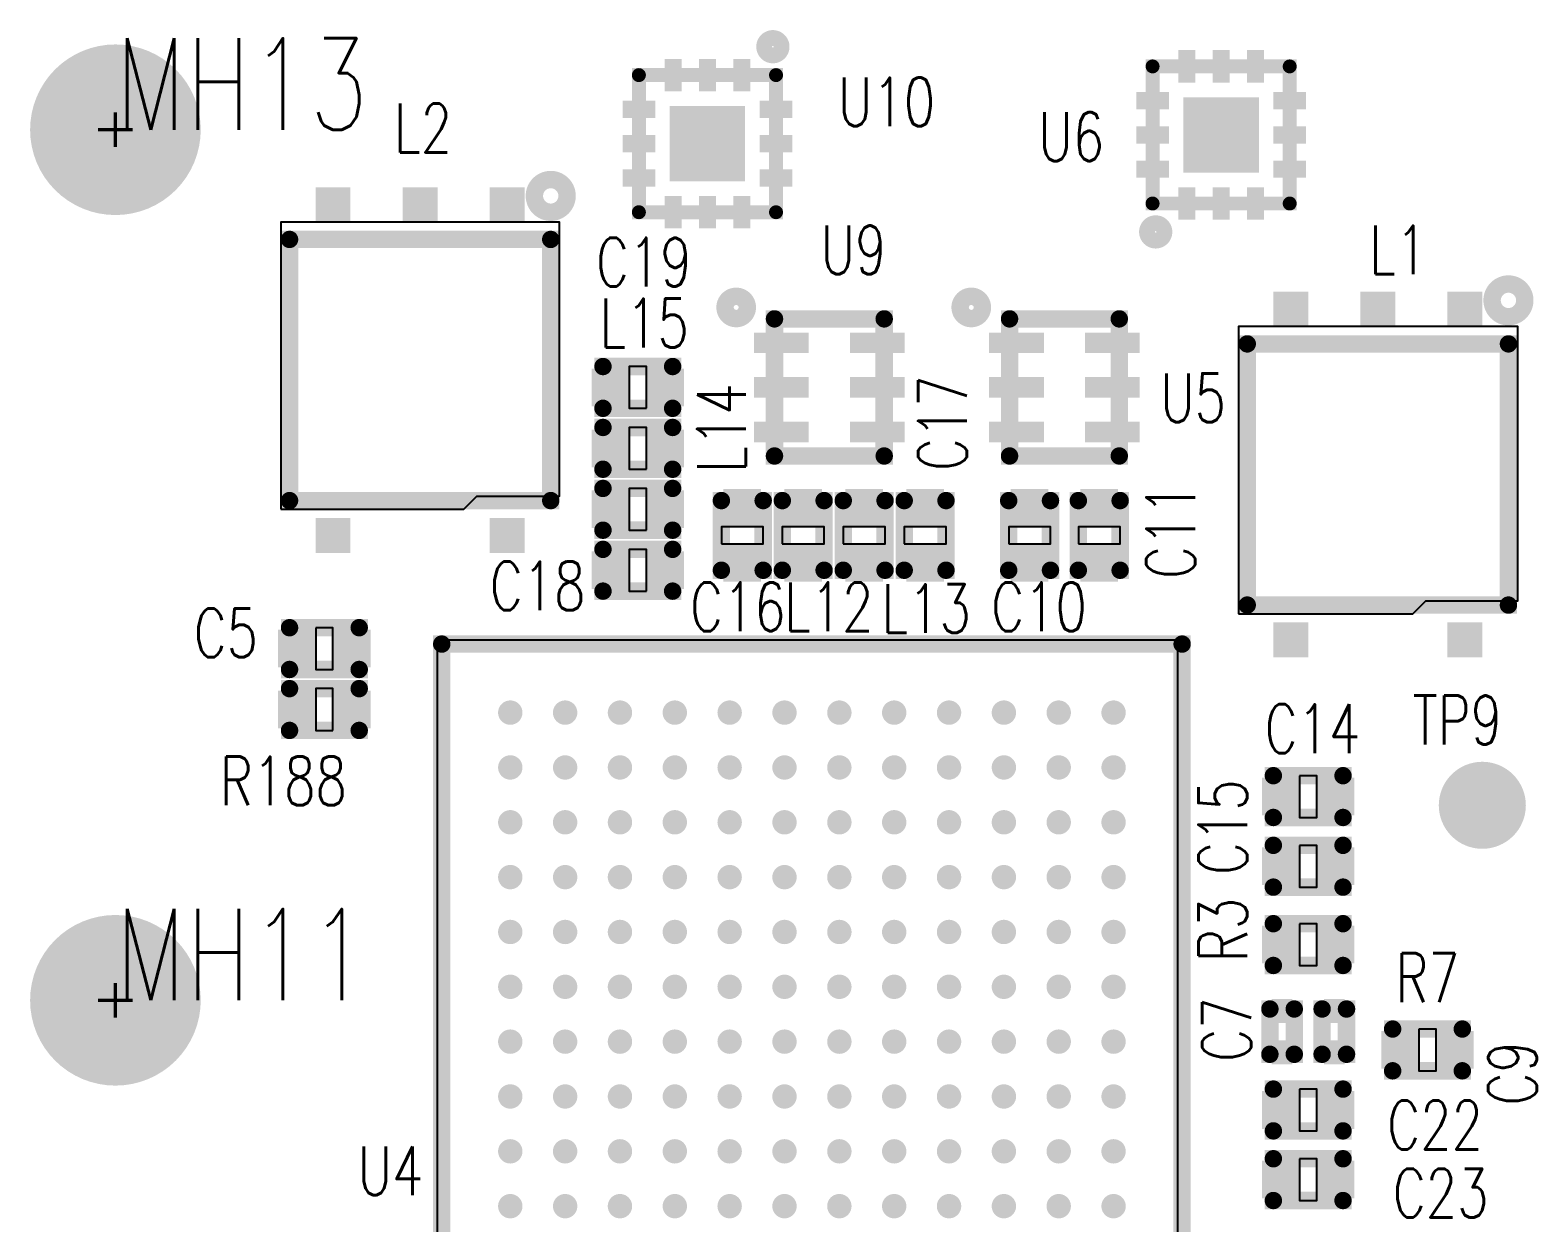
# Model space of a CAD drawing. Extents: x -0.21 to 4.38, y -0.01 to 2.51.
# Drawn here: x 2.546 to 3.41, y 0.94 to 1.625 of the extents above; entities that cross this region are included whole.
import ezdxf

# ---------------------------------------------------------------- set-up
doc = ezdxf.new("R2010")
doc.units = 0
for name, pattern in [('KEEPOUT_00001000', [2, 1, 1]), ('KEEPOUT_00011000', [2, 1, 1]), ('KEEPOUT_00011110', [2, 1, 1])]:
    doc.linetypes.add(name, pattern=pattern)
for name, color, linetype in [('DRIL_NPLTE_THRU_01', 136, 'CONTINUOUS'), ('DRIL_PLTE_THRU_01', 136, 'CONTINUOUS'), ('DRIL_SYMBOL', 5, 'CONTINUOUS'), ('KEEPOUT_01', 2, 'CONTINUOUS'), ('PADS_INNER', 4, 'CONTINUOUS'), ('PADS_TOP', 4, 'CONTINUOUS'), ('PART_NAME_01', 2, 'CONTINUOUS'), ('PART_TOP_2DLINE_00', 3, 'CONTINUOUS'), ('PART_TOP_2DLINE_01', 3, 'CONTINUOUS'), ('PART_TOP_2DLINE_27', 3, 'CONTINUOUS')]:
    doc.layers.add(name, color=color, linetype=linetype)
doc.styles.add('W0$004', font='simplex', dxfattribs={"width": 0.75})
doc.styles.add('W0$01', font='simplex', dxfattribs={"width": 0.75})

# ---------------------------------------------------------------- blocks, each defined once
blk = doc.blocks.new('KEEPOUT_529')
at = {"layer": 'KEEPOUT_01', "linetype": 'KEEPOUT_00011000'}
blk.add_lwpolyline([(-0.0151, 0), (0.085, 0), (0.0925, 0.0075), (0.1454, 0.0075), (0.1454, 0.165), (-0.0151, 0.165)], close=True, dxfattribs=at)
blk = doc.blocks.new('KEEPOUT_531')
at = {"layer": 'KEEPOUT_01', "linetype": 'KEEPOUT_00011000'}
blk.add_lwpolyline([(-0.005, 0), (0.1, 0), (0.1075, 0.0075), (0.155, 0.0075), (0.155, 0.165), (-0.005, 0.165)], close=True, dxfattribs=at)
blk = doc.blocks.new('KEEPOUT_612')
at = {"layer": 'KEEPOUT_01', "linetype": 'KEEPOUT_00001000'}
blk.add_lwpolyline([(0, 0), (0.425, 0), (0.425, -0.425), (0, -0.425)], close=True, dxfattribs=at)
blk = doc.blocks.new('SMOOTH_0$01')
at = {"const_width": 0.005}
blk.add_lwpolyline([(-0.0025, 0, 1), (0.0025, 0, 1)], format="xyb", close=True, dxfattribs=at)
blk = doc.blocks.new('PART_BODY_TOP_420')
at = {"layer": 'KEEPOUT_01', "linetype": 'KEEPOUT_00011110'}
blk.add_lwpolyline([(-0.00492, 0.012), (-0.00492, -0.012), (0.00492, -0.012), (0.00492, 0.012)], close=True, dxfattribs=at)
at = {"layer": 'PART_TOP_2DLINE_01', "const_width": 0.01}
blk.add_lwpolyline([(0.02, 0.012), (0.02, -0.012), (-0.02, -0.012), (-0.02, 0.012)], close=True, dxfattribs=at)
at = {"layer": 'PART_TOP_2DLINE_01'}
for p in [(-0.02, 0.012), (0.02, 0.012), (-0.02, -0.012), (0.02, -0.012)]:
    blk.add_blockref('SMOOTH_0$01', p, dxfattribs=at)
blk = doc.blocks.new('DRIL_HOLE_0')
blk.add_lwpolyline([(0, 0, 1), (0, 0, 1)], format="xyb", close=True)
blk = doc.blocks.new('PAD_0')
blk.add_lwpolyline([(0, 0, 1), (0, 0, 1)], format="xyb", close=True)
blk = doc.blocks.new('PAD_1')
at = {"const_width": 0.02165}
blk.add_lwpolyline([(-0.01083, 0), (0.01083, 0)], dxfattribs=at)
blk = doc.blocks.new('STK_TOP_12')
at = {"layer": 'DRIL_NPLTE_THRU_01'}
blk.add_blockref('DRIL_HOLE_0', (0, 0), dxfattribs=at)
at = {"layer": 'PADS_INNER'}
blk.add_blockref('PAD_0', (0, 0), dxfattribs=at)
at = {"layer": 'PADS_TOP'}
blk.add_blockref('PAD_1', (0, 0), dxfattribs=at)
blk = doc.blocks.new('SYM_TOP_3')
for name, p in [('STK_TOP_12', (-0.01575, 0)), ('PART_BODY_TOP_420', (0, 0)), ('STK_TOP_12', (0.01575, 0))]:
    blk.add_blockref(name, p)
blk = doc.blocks.new('PART_TOP_1')
blk.add_blockref('SYM_TOP_3', (0, 0))
at = {"layer": 'PART_NAME_01', "style": 'W0$004', "width": 0.75}
blk.add_text('C10', height=0.028, rotation=270, dxfattribs=at).set_placement((-0.055, 0.022))
blk = doc.blocks.new('PART_TOP_12')
blk.add_blockref('SYM_TOP_3', (0, 0))
at = {"layer": 'PART_NAME_01', "style": 'W0$004', "width": 0.75}
blk.add_text('C11', height=0.028, dxfattribs=at).set_placement((-0.025, -0.055))
blk = doc.blocks.new('PART_TOP_43')
blk.add_blockref('SYM_TOP_3', (0, 0))
at = {"layer": 'PART_NAME_01', "style": 'W0$004', "width": 0.75}
blk.add_text('C14', height=0.028, dxfattribs=at).set_placement((-0.025, 0.025))
blk = doc.blocks.new('PART_TOP_53')
blk.add_blockref('SYM_TOP_3', (0, 0))
at = {"layer": 'PART_NAME_01', "style": 'W0$004', "width": 0.75}
blk.add_text('C15', height=0.028, rotation=90, dxfattribs=at).set_placement((-0.035, -0.005))
blk = doc.blocks.new('PART_TOP_63')
blk.add_blockref('SYM_TOP_3', (0, 0))
at = {"layer": 'PART_NAME_01', "style": 'W0$004', "width": 0.75}
blk.add_text('C16', height=0.028, rotation=270, dxfattribs=at).set_placement((-0.055, 0.03))
blk = doc.blocks.new('PART_TOP_74')
blk.add_blockref('SYM_TOP_3', (0, 0))
at = {"layer": 'PART_NAME_01', "style": 'W0$004', "width": 0.75}
blk.add_text('C17', height=0.028, dxfattribs=at).set_placement((0.037, -0.024))
blk = doc.blocks.new('PART_TOP_85')
blk.add_blockref('SYM_TOP_3', (0, 0))
at = {"layer": 'PART_NAME_01', "style": 'W0$004', "width": 0.75}
blk.add_text('C18', height=0.028, rotation=180, dxfattribs=at).set_placement((0.085, 0.023))
blk = doc.blocks.new('PART_TOP_96')
blk.add_blockref('SYM_TOP_3', (0, 0))
at = {"layer": 'PART_NAME_01', "style": 'W0$004', "width": 0.75}
blk.add_text('C19', height=0.028, rotation=180, dxfattribs=at).set_placement((0.024, -0.058))
blk = doc.blocks.new('PART_TOP_108')
blk.add_blockref('SYM_TOP_3', (0, 0))
at = {"layer": 'PART_NAME_01', "style": 'W0$004', "width": 0.75}
blk.add_text('C22', height=0.028, dxfattribs=at).set_placement((0.0454, -0.0226))
blk = doc.blocks.new('PART_TOP_109')
blk.add_blockref('SYM_TOP_3', (0, 0))
at = {"layer": 'PART_NAME_01', "style": 'W0$004', "width": 0.75}
blk.add_text('C23', height=0.028, dxfattribs=at).set_placement((0.0486, -0.0217))
blk = doc.blocks.new('PART_TOP_134')
blk.add_blockref('SYM_TOP_3', (0, 0))
at = {"layer": 'PART_NAME_01', "style": 'W0$004', "width": 0.75}
blk.add_text('C5', height=0.028, dxfattribs=at).set_placement((-0.075, -0.005))
blk = doc.blocks.new('PART_BODY_TOP_425')
at = {"layer": 'PART_TOP_2DLINE_01', "const_width": 0.01}
blk.add_lwpolyline([(-0.013, -0.007), (0.013, -0.007), (0.013, 0.007), (-0.013, 0.007)], close=True, dxfattribs=at)
at = {"layer": 'PART_TOP_2DLINE_01'}
for p in [(-0.013, 0.007), (0.013, 0.007), (-0.013, -0.007), (0.013, -0.007)]:
    blk.add_blockref('SMOOTH_0$01', p, dxfattribs=at)
blk = doc.blocks.new('PAD_6')
at = {"const_width": 0.01181}
blk.add_lwpolyline([(-0.00689, 0), (0.00689, 0)], dxfattribs=at)
blk = doc.blocks.new('STK_TOP_17')
at = {"layer": 'DRIL_NPLTE_THRU_01'}
blk.add_blockref('DRIL_HOLE_0', (0, 0), dxfattribs=at)
at = {"layer": 'PADS_INNER'}
blk.add_blockref('PAD_0', (0, 0), dxfattribs=at)
at = {"layer": 'PADS_TOP'}
blk.add_blockref('PAD_6', (0, 0), dxfattribs=at)
blk = doc.blocks.new('SYM_TOP_8')
for name, p in [('PART_BODY_TOP_425', (0, 0)), ('STK_TOP_17', (-0.01181, 0)), ('STK_TOP_17', (0.01181, 0))]:
    blk.add_blockref(name, p)
blk = doc.blocks.new('PART_TOP_155')
blk.add_blockref('SYM_TOP_8', (0, 0))
at = {"layer": 'PART_NAME_01', "style": 'W0$004', "width": 0.75}
blk.add_text('C7', height=0.028, rotation=180, dxfattribs=at).set_placement((0.0173, -0.0178))
blk = doc.blocks.new('PART_TOP_175')
blk.add_blockref('SYM_TOP_3', (0, 0))
at = {"layer": 'PART_NAME_01', "style": 'W0$004', "width": 0.75}
blk.add_text('C9', height=0.028, rotation=90, dxfattribs=at).set_placement((0.0628, -0.0319))
blk = doc.blocks.new('PART_BODY_TOP_428')
at = {"layer": 'KEEPOUT_01', "linetype": 'KEEPOUT_00011110'}
blk.add_lwpolyline([(-0.00492, 0.012), (-0.00492, -0.012), (0.00492, -0.012), (0.00492, 0.012)], close=True, dxfattribs=at)
at = {"layer": 'PART_TOP_2DLINE_01', "const_width": 0.01}
blk.add_lwpolyline([(0.02, 0.012), (0.02, -0.012), (-0.02, -0.012), (-0.02, 0.012)], close=True, dxfattribs=at)
at = {"layer": 'PART_TOP_2DLINE_01'}
for p in [(-0.02, 0.012), (0.02, 0.012), (-0.02, -0.012), (0.02, -0.012)]:
    blk.add_blockref('SMOOTH_0$01', p, dxfattribs=at)
blk = doc.blocks.new('SYM_TOP_11')
for name, p in [('STK_TOP_12', (-0.01575, 0)), ('PART_BODY_TOP_428', (0, 0)), ('STK_TOP_12', (0.01575, 0))]:
    blk.add_blockref(name, p)
blk = doc.blocks.new('PART_TOP_229')
blk.add_blockref('SYM_TOP_11', (0, 0))
at = {"layer": 'PART_NAME_01', "style": 'W0$004', "width": 0.75}
blk.add_text('R3', height=0.028, rotation=90, dxfattribs=at).set_placement((-0.035, -0.01))
blk = doc.blocks.new('PART_BODY_TOP_430')
at = {"layer": 'PART_TOP_2DLINE_01', "const_width": 0.01}
blk.add_lwpolyline([(-0.013, -0.007), (0.013, -0.007), (0.013, 0.007), (-0.013, 0.007)], close=True, dxfattribs=at)
at = {"layer": 'PART_TOP_2DLINE_01'}
for p in [(-0.013, 0.007), (0.013, 0.007), (-0.013, -0.007), (0.013, -0.007)]:
    blk.add_blockref('SMOOTH_0$01', p, dxfattribs=at)
blk = doc.blocks.new('SYM_TOP_13')
for name, p in [('PART_BODY_TOP_430', (0, 0)), ('STK_TOP_17', (-0.01181, 0)), ('STK_TOP_17', (0.01181, 0))]:
    blk.add_blockref(name, p)
blk = doc.blocks.new('PART_TOP_261')
blk.add_blockref('SYM_TOP_13', (0, 0))
at = {"layer": 'PART_NAME_01', "style": 'W0$004', "width": 0.75}
blk.add_text('R7', height=0.028, rotation=90, dxfattribs=at).set_placement((-0.017, 0.0351))
blk = doc.blocks.new('PART_BODY_TOP_438')
at = {"layer": 'PART_TOP_2DLINE_00', "const_width": 0.01}
blk.add_lwpolyline([(0.06561, 0.1, 1), (0.08439, 0.1, 1)], format="xyb", close=True, dxfattribs=at)
blk.add_lwpolyline([(-0.075, -0.075), (0.075, -0.075), (0.075, 0.075), (-0.075, 0.075), (-0.075, -0.075)], dxfattribs=at)
at = {"layer": 'PART_TOP_2DLINE_00'}
for p in [(-0.075, 0.075), (0.075, 0.075), (-0.075, -0.075), (-0.075, -0.075), (0.075, -0.075)]:
    blk.add_blockref('SMOOTH_0$01', p, dxfattribs=at)
blk = doc.blocks.new('PAD_25')
at = {"const_width": 0.02}
blk.add_lwpolyline([(-0.01, 0), (0.01, 0)], dxfattribs=at)
blk = doc.blocks.new('STK_TOP_29')
at = {"layer": 'DRIL_NPLTE_THRU_01'}
blk.add_blockref('DRIL_HOLE_0', (0, 0), dxfattribs=at)
at = {"layer": 'PADS_INNER'}
blk.add_blockref('PAD_0', (0, 0), dxfattribs=at)
at = {"layer": 'PADS_TOP'}
blk.add_blockref('PAD_25', (0, 0), dxfattribs=at)
blk = doc.blocks.new('SYM_TOP_21')
for name, p in [('PART_BODY_TOP_438', (0, 0)), ('STK_TOP_29', (-0.05, 0.095)), ('STK_TOP_29', (0, 0.095)), ('STK_TOP_29', (0.05, 0.095)), ('STK_TOP_29', (-0.05, -0.095)), ('STK_TOP_29', (0.05, -0.095))]:
    blk.add_blockref(name, p)
blk = doc.blocks.new('PART_TOP_321')
blk.add_blockref('SYM_TOP_21', (0, 0))
at = {"layer": 'PART_NAME_01', "style": 'W0$004', "width": 0.75}
blk.add_text('L1', height=0.028, dxfattribs=at).set_placement((-0.005, 0.115))
blk = doc.blocks.new('PART_TOP_324')
blk.add_blockref('SYM_TOP_21', (0, 0))
at = {"layer": 'PART_NAME_01', "style": 'W0$004', "width": 0.75}
blk.add_text('L2', height=0.028, dxfattribs=at).set_placement((-0.015, 0.125))
blk = doc.blocks.new('PART_BODY_TOP_441')
at = {"layer": 'PART_TOP_2DLINE_00', "const_width": 0.01}
blk.add_lwpolyline([(-0.02, 0, 1), (0.02, 0, 1)], format="xyb", close=True, dxfattribs=at)
blk = doc.blocks.new('PAD_8')
at = {"const_width": 0.02}
blk.add_lwpolyline([(0, -0.01, 1), (0, 0.01, 1)], format="xyb", close=True, dxfattribs=at)
blk = doc.blocks.new('STK_TOP_31')
at = {"layer": 'DRIL_NPLTE_THRU_01'}
blk.add_blockref('DRIL_HOLE_0', (0, 0), dxfattribs=at)
at = {"layer": 'PADS_INNER'}
blk.add_blockref('PAD_0', (0, 0), dxfattribs=at)
at = {"layer": 'PADS_TOP'}
blk.add_blockref('PAD_8', (0, 0), dxfattribs=at)
blk = doc.blocks.new('SYM_TOP_24')
for name in ['PART_BODY_TOP_441', 'STK_TOP_31']:
    blk.add_blockref(name, (0, 0))
blk = doc.blocks.new('PART_TOP_339')
blk.add_blockref('SYM_TOP_24', (0, 0))
at = {"layer": 'PART_NAME_01', "style": 'W0$004', "width": 0.75}
blk.add_text('TP9', height=0.028, rotation=180, dxfattribs=at).set_placement((0.04, -0.035))
blk = doc.blocks.new('PART_BODY_TOP_445')
at = {"layer": 'PART_TOP_2DLINE_00', "const_width": 0.01}
blk.add_lwpolyline([(-0.2126, -0.2126), (-0.2126, 0.2126), (0.2126, 0.2126), (0.2126, -0.2126)], close=True, dxfattribs=at)
blk.add_lwpolyline([(-0.24885, 0.19449, 1), (-0.23067, 0.19449, 1)], format="xyb", close=True, dxfattribs=at)
at = {"layer": 'PART_TOP_2DLINE_00'}
for p in [(-0.2126, 0.2126), (0.2126, 0.2126), (-0.2126, -0.2126), (0.2126, -0.2126)]:
    blk.add_blockref('SMOOTH_0$01', p, dxfattribs=at)
blk = doc.blocks.new('PAD_30')
at = {"const_width": 0.007}
blk.add_lwpolyline([(0, -0.0035, 1), (0, 0.0035, 1)], format="xyb", close=True, dxfattribs=at)
blk = doc.blocks.new('STK_TOP_36')
at = {"layer": 'DRIL_NPLTE_THRU_01'}
blk.add_blockref('DRIL_HOLE_0', (0, 0), dxfattribs=at)
at = {"layer": 'PADS_INNER'}
blk.add_blockref('PAD_0', (0, 0), dxfattribs=at)
at = {"layer": 'PADS_TOP'}
blk.add_blockref('PAD_30', (0, 0), dxfattribs=at)
blk = doc.blocks.new('SYM_TOP_28')
for name, p in [('PART_BODY_TOP_445', (0, 0)), ('STK_TOP_36', (-0.17323, 0.17323)), ('STK_TOP_36', (-0.14173, 0.17323)), ('STK_TOP_36', (-0.11024, 0.17323)), ('STK_TOP_36', (-0.07874, 0.17323)), ('STK_TOP_36', (-0.04724, 0.17323)), ('STK_TOP_36', (-0.01575, 0.17323)), ('STK_TOP_36', (0.01575, 0.17323)), ('STK_TOP_36', (0.04724, 0.17323)), ('STK_TOP_36', (0.07874, 0.17323)), ('STK_TOP_36', (0.11024, 0.17323)), ('STK_TOP_36', (0.14173, 0.17323)), ('STK_TOP_36', (0.17323, 0.17323)), ('STK_TOP_36', (-0.17323, 0.14173)), ('STK_TOP_36', (-0.14173, 0.14173)), ('STK_TOP_36', (-0.11024, 0.14173)), ('STK_TOP_36', (-0.07874, 0.14173)), ('STK_TOP_36', (-0.04724, 0.14173)), ('STK_TOP_36', (-0.01575, 0.14173)), ('STK_TOP_36', (0.01575, 0.14173)), ('STK_TOP_36', (0.04724, 0.14173)), ('STK_TOP_36', (0.07874, 0.14173)), ('STK_TOP_36', (0.11024, 0.14173)), ('STK_TOP_36', (0.14173, 0.14173)), ('STK_TOP_36', (0.17323, 0.14173)), ('STK_TOP_36', (-0.17323, 0.11024)), ('STK_TOP_36', (-0.14173, 0.11024)), ('STK_TOP_36', (-0.11024, 0.11024)), ('STK_TOP_36', (-0.07874, 0.11024)), ('STK_TOP_36', (-0.04724, 0.11024)), ('STK_TOP_36', (-0.01575, 0.11024)), ('STK_TOP_36', (0.01575, 0.11024)), ('STK_TOP_36', (0.04724, 0.11024)), ('STK_TOP_36', (0.07874, 0.11024)), ('STK_TOP_36', (0.11024, 0.11024)), ('STK_TOP_36', (0.14173, 0.11024)), ('STK_TOP_36', (0.17323, 0.11024)), ('STK_TOP_36', (-0.17323, 0.07874)), ('STK_TOP_36', (-0.14173, 0.07874)), ('STK_TOP_36', (-0.11024, 0.07874)), ('STK_TOP_36', (-0.07874, 0.07874)), ('STK_TOP_36', (-0.04724, 0.07874)), ('STK_TOP_36', (-0.01575, 0.07874)), ('STK_TOP_36', (0.01575, 0.07874)), ('STK_TOP_36', (0.04724, 0.07874)), ('STK_TOP_36', (0.07874, 0.07874)), ('STK_TOP_36', (0.11024, 0.07874)), ('STK_TOP_36', (0.14173, 0.07874)), ('STK_TOP_36', (0.17323, 0.07874)), ('STK_TOP_36', (-0.17323, 0.04724)), ('STK_TOP_36', (-0.14173, 0.04724)), ('STK_TOP_36', (-0.11024, 0.04724)), ('STK_TOP_36', (-0.07874, 0.04724)), ('STK_TOP_36', (-0.04724, 0.04724)), ('STK_TOP_36', (-0.01575, 0.04724)), ('STK_TOP_36', (0.01575, 0.04724)), ('STK_TOP_36', (0.04724, 0.04724)), ('STK_TOP_36', (0.07874, 0.04724)), ('STK_TOP_36', (0.11024, 0.04724)), ('STK_TOP_36', (0.14173, 0.04724)), ('STK_TOP_36', (0.17323, 0.04724)), ('STK_TOP_36', (-0.17323, 0.01575)), ('STK_TOP_36', (-0.14173, 0.01575)), ('STK_TOP_36', (-0.11024, 0.01575)), ('STK_TOP_36', (-0.07874, 0.01575)), ('STK_TOP_36', (-0.04724, 0.01575)), ('STK_TOP_36', (-0.01575, 0.01575)), ('STK_TOP_36', (0.01575, 0.01575)), ('STK_TOP_36', (0.04724, 0.01575)), ('STK_TOP_36', (0.07874, 0.01575)), ('STK_TOP_36', (0.11024, 0.01575)), ('STK_TOP_36', (0.14173, 0.01575)), ('STK_TOP_36', (0.17323, 0.01575)), ('STK_TOP_36', (-0.17323, -0.01575)), ('STK_TOP_36', (-0.14173, -0.01575)), ('STK_TOP_36', (-0.11024, -0.01575)), ('STK_TOP_36', (-0.07874, -0.01575)), ('STK_TOP_36', (-0.04724, -0.01575)), ('STK_TOP_36', (-0.01575, -0.01575)), ('STK_TOP_36', (0.01575, -0.01575)), ('STK_TOP_36', (0.04724, -0.01575)), ('STK_TOP_36', (0.07874, -0.01575)), ('STK_TOP_36', (0.11024, -0.01575)), ('STK_TOP_36', (0.14173, -0.01575)), ('STK_TOP_36', (0.17323, -0.01575)), ('STK_TOP_36', (-0.17323, -0.04724)), ('STK_TOP_36', (-0.14173, -0.04724)), ('STK_TOP_36', (-0.11024, -0.04724)), ('STK_TOP_36', (-0.07874, -0.04724)), ('STK_TOP_36', (-0.04724, -0.04724)), ('STK_TOP_36', (-0.01575, -0.04724)), ('STK_TOP_36', (0.01575, -0.04724)), ('STK_TOP_36', (0.04724, -0.04724)), ('STK_TOP_36', (0.07874, -0.04724)), ('STK_TOP_36', (0.11024, -0.04724)), ('STK_TOP_36', (0.14173, -0.04724)), ('STK_TOP_36', (0.17323, -0.04724)), ('STK_TOP_36', (-0.17323, -0.07874)), ('STK_TOP_36', (-0.14173, -0.07874)), ('STK_TOP_36', (-0.11024, -0.07874)), ('STK_TOP_36', (-0.07874, -0.07874)), ('STK_TOP_36', (-0.04724, -0.07874)), ('STK_TOP_36', (-0.01575, -0.07874)), ('STK_TOP_36', (0.01575, -0.07874)), ('STK_TOP_36', (0.04724, -0.07874)), ('STK_TOP_36', (0.07874, -0.07874)), ('STK_TOP_36', (0.11024, -0.07874)), ('STK_TOP_36', (0.14173, -0.07874)), ('STK_TOP_36', (0.17323, -0.07874)), ('STK_TOP_36', (-0.17323, -0.11024)), ('STK_TOP_36', (-0.14173, -0.11024)), ('STK_TOP_36', (-0.11024, -0.11024)), ('STK_TOP_36', (-0.07874, -0.11024)), ('STK_TOP_36', (-0.04724, -0.11024)), ('STK_TOP_36', (-0.01575, -0.11024)), ('STK_TOP_36', (0.01575, -0.11024)), ('STK_TOP_36', (0.04724, -0.11024)), ('STK_TOP_36', (0.07874, -0.11024)), ('STK_TOP_36', (0.11024, -0.11024)), ('STK_TOP_36', (0.14173, -0.11024)), ('STK_TOP_36', (0.17323, -0.11024)), ('STK_TOP_36', (-0.17323, -0.14173)), ('STK_TOP_36', (-0.14173, -0.14173)), ('STK_TOP_36', (-0.11024, -0.14173)), ('STK_TOP_36', (-0.07874, -0.14173)), ('STK_TOP_36', (-0.04724, -0.14173)), ('STK_TOP_36', (-0.01575, -0.14173)), ('STK_TOP_36', (0.01575, -0.14173)), ('STK_TOP_36', (0.04724, -0.14173)), ('STK_TOP_36', (0.07874, -0.14173)), ('STK_TOP_36', (0.11024, -0.14173)), ('STK_TOP_36', (0.14173, -0.14173)), ('STK_TOP_36', (0.17323, -0.14173)), ('STK_TOP_36', (-0.17323, -0.17323)), ('STK_TOP_36', (-0.14173, -0.17323)), ('STK_TOP_36', (-0.11024, -0.17323)), ('STK_TOP_36', (-0.07874, -0.17323)), ('STK_TOP_36', (-0.04724, -0.17323)), ('STK_TOP_36', (-0.01575, -0.17323)), ('STK_TOP_36', (0.01575, -0.17323)), ('STK_TOP_36', (0.04724, -0.17323)), ('STK_TOP_36', (0.07874, -0.17323)), ('STK_TOP_36', (0.11024, -0.17323)), ('STK_TOP_36', (0.14173, -0.17323)), ('STK_TOP_36', (0.17323, -0.17323))]:
    blk.add_blockref(name, p)
blk = doc.blocks.new('PART_TOP_343')
blk.add_blockref('SYM_TOP_28', (0, 0))
at = {"layer": 'PART_NAME_01', "style": 'W0$004', "width": 0.75}
blk.add_text('U4', height=0.028, rotation=180, dxfattribs=at).set_placement((0.2609, 0.1039))
blk = doc.blocks.new('PART_BODY_TOP_446')
at = {"layer": 'PART_TOP_2DLINE_00', "const_width": 0.01}
blk.add_lwpolyline([(-0.05234, -0.0535, 1), (-0.03955, -0.0535, 1)], format="xyb", close=True, dxfattribs=at)
at = {"layer": 'PART_TOP_2DLINE_01', "const_width": 0.01}
blk.add_lwpolyline([(-0.03937, 0.0315), (-0.03937, -0.0315), (0.03937, -0.0315), (0.03937, 0.0315)], close=True, dxfattribs=at)
at = {"layer": 'PART_TOP_2DLINE_01'}
for p in [(-0.03937, 0.0315), (0.03937, 0.0315), (-0.03937, -0.0315), (0.03937, -0.0315)]:
    blk.add_blockref('SMOOTH_0$01', p, dxfattribs=at)
blk = doc.blocks.new('PAD_31')
at = {"const_width": 0.01181}
blk.add_lwpolyline([(-0.01575, 0), (0.01575, 0)], dxfattribs=at)
blk = doc.blocks.new('STK_TOP_37')
at = {"layer": 'DRIL_NPLTE_THRU_01'}
blk.add_blockref('DRIL_HOLE_0', (0, 0), dxfattribs=at)
at = {"layer": 'PADS_INNER'}
blk.add_blockref('PAD_0', (0, 0), dxfattribs=at)
at = {"layer": 'PADS_TOP', "rotation": 90}
blk.add_blockref('PAD_31', (0, 0), dxfattribs=at)
blk = doc.blocks.new('SYM_TOP_29')
for name, p in [('STK_TOP_37', (-0.02559, 0.02756)), ('STK_TOP_37', (0, 0.02756)), ('STK_TOP_37', (0.02559, 0.02756)), ('PART_BODY_TOP_446', (0, 0)), ('STK_TOP_37', (-0.02559, -0.02756)), ('STK_TOP_37', (0, -0.02756)), ('STK_TOP_37', (0.02559, -0.02756))]:
    blk.add_blockref(name, p)
blk = doc.blocks.new('PART_TOP_344')
blk.add_blockref('SYM_TOP_29', (0, 0))
at = {"layer": 'PART_NAME_01', "style": 'W0$004', "width": 0.75}
blk.add_text('U5', height=0.028, rotation=90, dxfattribs=at).set_placement((0.02, 0.055))
blk = doc.blocks.new('PART_TOP_345')
blk.add_blockref('SYM_TOP_29', (0, 0))
at = {"layer": 'PART_NAME_01', "style": 'W0$004', "width": 0.75}
blk.add_text('U9', height=0.028, rotation=90, dxfattribs=at).set_placement((-0.065, -0.005))
blk = doc.blocks.new('SMOOTH_0$008')
at = {"const_width": 0.004}
blk.add_lwpolyline([(-0.002, 0, 1), (0.002, 0, 1)], format="xyb", close=True, dxfattribs=at)
blk = doc.blocks.new('PART_BODY_TOP_447')
at = {"layer": 'PART_TOP_2DLINE_00', "const_width": 0.008}
blk.add_lwpolyline([(-0.03937, -0.03937), (0.03937, -0.03937), (0.03937, 0.03937), (-0.03937, 0.03937)], close=True, dxfattribs=at)
at = {"layer": 'PART_TOP_2DLINE_01', "const_width": 0.01}
blk.add_lwpolyline([(-0.06023, 0.03757, 1), (-0.05114, 0.03757, 1)], format="xyb", close=True, dxfattribs=at)
at = {"layer": 'PART_TOP_2DLINE_00'}
for p in [(-0.03937, 0.03937), (0.03937, 0.03937), (-0.03937, -0.03937), (0.03937, -0.03937)]:
    blk.add_blockref('SMOOTH_0$008', p, dxfattribs=at)
blk = doc.blocks.new('PAD_32')
at = {"const_width": 0.00984}
blk.add_lwpolyline([(-0.00935, 0), (0.00935, 0)], dxfattribs=at)
blk = doc.blocks.new('STK_TOP_39')
at = {"layer": 'DRIL_NPLTE_THRU_01'}
blk.add_blockref('DRIL_HOLE_0', (0, 0), dxfattribs=at)
at = {"layer": 'PADS_INNER'}
blk.add_blockref('PAD_0', (0, 0), dxfattribs=at)
at = {"layer": 'PADS_TOP'}
blk.add_blockref('PAD_32', (0, 0), dxfattribs=at)
blk = doc.blocks.new('STK_TOP_38')
at = {"layer": 'DRIL_NPLTE_THRU_01'}
blk.add_blockref('DRIL_HOLE_0', (0, 0), dxfattribs=at)
at = {"layer": 'PADS_INNER'}
blk.add_blockref('PAD_0', (0, 0), dxfattribs=at)
at = {"layer": 'PADS_TOP', "rotation": 90}
blk.add_blockref('PAD_32', (0, 0), dxfattribs=at)
blk = doc.blocks.new('PAD_33')
at = {"const_width": 0.04331}
blk.add_lwpolyline([(-0.02165, 0), (0.02165, 0)], dxfattribs=at)
blk = doc.blocks.new('STK_TOP_40')
at = {"layer": 'DRIL_NPLTE_THRU_01'}
blk.add_blockref('DRIL_HOLE_0', (0, 0), dxfattribs=at)
at = {"layer": 'PADS_INNER'}
blk.add_blockref('PAD_0', (0, 0), dxfattribs=at)
at = {"layer": 'PADS_TOP'}
blk.add_blockref('PAD_33', (0, 0), dxfattribs=at)
blk = doc.blocks.new('SYM_TOP_30')
for name, p in [('STK_TOP_38', (-0.01969, 0.03937)), ('STK_TOP_38', (0, 0.03937)), ('STK_TOP_38', (0.01969, 0.03937)), ('PART_BODY_TOP_447', (0, 0)), ('STK_TOP_39', (-0.03937, 0.01969)), ('STK_TOP_40', (0, 0)), ('STK_TOP_39', (0.03937, 0.01969)), ('STK_TOP_39', (-0.03937, 0)), ('STK_TOP_39', (0.03937, 0)), ('STK_TOP_39', (-0.03937, -0.01969)), ('STK_TOP_39', (0.03937, -0.01969)), ('STK_TOP_38', (-0.01969, -0.03937)), ('STK_TOP_38', (0, -0.03937)), ('STK_TOP_38', (0.01969, -0.03937))]:
    blk.add_blockref(name, p)
blk = doc.blocks.new('PART_TOP_348')
blk.add_blockref('SYM_TOP_30', (0, 0))
at = {"layer": 'PART_NAME_01', "style": 'W0$004', "width": 0.75}
blk.add_text('U10', height=0.028, rotation=90, dxfattribs=at).set_placement((-0.01, 0.075))
blk = doc.blocks.new('PART_TOP_349')
blk.add_blockref('SYM_TOP_30', (0, 0))
at = {"layer": 'PART_NAME_01', "style": 'W0$004', "width": 0.75}
blk.add_text('U6', height=0.028, rotation=270, dxfattribs=at).set_placement((-0.015, 0.105))
blk = doc.blocks.new('PART_BODY_TOP_466')
at = {"layer": 'PART_TOP_2DLINE_27', "const_width": 0.01}
blk.add_lwpolyline([(-0.044, 0, 1), (0.044, 0, 1)], format="xyb", close=True, dxfattribs=at)
blk = doc.blocks.new('DRIL_SYMBOL_0$052')
at = {"layer": 'DRIL_SYMBOL', "const_width": 0.002}
for points in [[(0, -0.01), (0, 0.01)], [(-0.01, 0), (0.01, 0)]]:
    blk.add_lwpolyline(points, dxfattribs=at)
blk = doc.blocks.new('DRIL_HOLE_0$052')
at = {"const_width": 0.026}
blk.add_lwpolyline([(-0.013, 0, 1), (0.013, 0, 1)], format="xyb", close=True, dxfattribs=at)
blk.add_blockref('DRIL_SYMBOL_0$052', (0, 0))
blk = doc.blocks.new('PAD_54')
at = {"const_width": 0.044}
blk.add_lwpolyline([(0, -0.022, 1), (0, 0.022, 1)], format="xyb", close=True, dxfattribs=at)
blk = doc.blocks.new('STK_TOP_89')
at = {"layer": 'DRIL_PLTE_THRU_01'}
blk.add_blockref('DRIL_HOLE_0$052', (0, 0), dxfattribs=at)
at = {"layer": 'PADS_INNER'}
blk.add_blockref('PAD_54', (0, 0), dxfattribs=at)
at = {"layer": 'PADS_TOP'}
blk.add_blockref('PAD_54', (0, 0), dxfattribs=at)
blk = doc.blocks.new('SYM_TOP_47')
for name in ['PART_BODY_TOP_466', 'STK_TOP_89']:
    blk.add_blockref(name, (0, 0))
blk = doc.blocks.new('PART_TOP_408')
blk.add_blockref('SYM_TOP_47', (0, 0))
at = {"layer": 'PART_NAME_01', "style": 'W0$01', "width": 0.75}
blk.add_text('MH11', height=0.0525, dxfattribs=at).set_placement((0, 0))
blk = doc.blocks.new('PART_TOP_410')
blk.add_blockref('SYM_TOP_47', (0, 0))
at = {"layer": 'PART_NAME_01', "style": 'W0$01', "width": 0.75}
blk.add_text('MH13', height=0.0525, dxfattribs=at).set_placement((0, 0))
blk = doc.blocks.new('PART_BODY_TOP_440')
at = {"layer": 'KEEPOUT_01', "linetype": 'KEEPOUT_00011110'}
blk.add_lwpolyline([(-0.00492, 0.012), (-0.00492, -0.012), (0.00492, -0.012), (0.00492, 0.012)], close=True, dxfattribs=at)
at = {"layer": 'PART_TOP_2DLINE_01', "const_width": 0.01}
blk.add_lwpolyline([(0.02, 0.012), (0.02, -0.012), (-0.02, -0.012), (-0.02, 0.012)], close=True, dxfattribs=at)
at = {"layer": 'PART_TOP_2DLINE_01'}
for p in [(-0.02, 0.012), (0.02, 0.012), (-0.02, -0.012), (0.02, -0.012)]:
    blk.add_blockref('SMOOTH_0$01', p, dxfattribs=at)
blk = doc.blocks.new('SYM_TOP_23')
for name, p in [('STK_TOP_12', (-0.01575, 0)), ('PART_BODY_TOP_440', (0, 0)), ('STK_TOP_12', (0.01575, 0))]:
    blk.add_blockref(name, p)
blk = doc.blocks.new('PART_TOP_442')
blk.add_blockref('SYM_TOP_23', (0, 0))
at = {"layer": 'PART_NAME_01', "style": 'W0$004', "width": 0.75}
blk.add_text('L12', height=0.028, rotation=270, dxfattribs=at).set_placement((-0.055, 0.011))
blk = doc.blocks.new('PART_TOP_443')
blk.add_blockref('SYM_TOP_23', (0, 0))
at = {"layer": 'PART_NAME_01', "style": 'W0$004', "width": 0.75}
blk.add_text('L13', height=0.028, rotation=270, dxfattribs=at).set_placement((-0.056, -0.01))
blk = doc.blocks.new('PART_TOP_444')
blk.add_blockref('SYM_TOP_23', (0, 0))
at = {"layer": 'PART_NAME_01', "style": 'W0$004', "width": 0.75}
blk.add_text('L14', height=0.028, rotation=270, dxfattribs=at).set_placement((-0.062, -0.021))
blk = doc.blocks.new('PART_TOP_445')
blk.add_blockref('SYM_TOP_23', (0, 0))
at = {"layer": 'PART_NAME_01', "style": 'W0$004', "width": 0.75}
blk.add_text('L15', height=0.028, rotation=180, dxfattribs=at).set_placement((0.022, -0.058))
blk = doc.blocks.new('PART_TOP_536')
blk.add_blockref('SYM_TOP_11', (0, 0))
at = {"layer": 'PART_NAME_01', "style": 'W0$004', "width": 0.75}
blk.add_text('R188', height=0.028, rotation=180, dxfattribs=at).set_placement((0.06, 0.055))

msp = doc.modelspace()

# ---------------------------------------------------------------- block references
for name, p, rotation in [('PART_TOP_348', (2.935, 1.56), 270), ('PART_TOP_349', (3.23, 1.565), 90), ('PART_TOP_345', (3.005, 1.42), 270), ('PART_TOP_96', (2.895, 1.42), 180), ('PART_TOP_445', (2.895, 1.385), 180), ('PART_TOP_344', (3.14, 1.42), 270), ('PART_TOP_444', (2.895, 1.35), 180), ('PART_TOP_74', (3.06, 1.335), 90), ('PART_TOP_63', (2.955, 1.335), 90), ('PART_TOP_442', (2.99, 1.335), 90), ('PART_TOP_443', (3.025, 1.335), 90), ('PART_TOP_1', (3.12, 1.335), 90), ('PART_TOP_12', (3.16, 1.335), 90), ('PART_TOP_85', (2.895, 1.315), 180), ('PART_TOP_343', (2.995, 1.06), 180), ('PART_TOP_536', (2.715, 1.235), 180), ('PART_TOP_339', (3.38, 1.18), 180), ('PART_TOP_261', (3.295, 1.05), 270), ('PART_TOP_155', (3.265, 1.05), 270)]:
    msp.add_blockref(name, p, dxfattribs=dict(rotation=rotation))
for name, p in [('PART_TOP_410', (2.595, 1.568)), ('PART_TOP_324', (2.77, 1.43)), ('KEEPOUT_531', (2.695, 1.35)), ('PART_TOP_321', (3.32, 1.37)), ('KEEPOUT_529', (3.255, 1.29)), ('PART_TOP_134', (2.715, 1.27)), ('KEEPOUT_612', (2.78, 1.275)), ('PART_TOP_43', (3.28, 1.185)), ('PART_TOP_53', (3.28, 1.145)), ('PART_TOP_229', (3.28, 1.1)), ('PART_TOP_408', (2.595, 1.068)), ('PART_TOP_175', (3.3485, 1.0395)), ('PART_TOP_108', (3.28, 1.005)), ('PART_TOP_109', (3.28, 0.965))]:
    msp.add_blockref(name, p)

doc.saveas('drawing.dxf')
